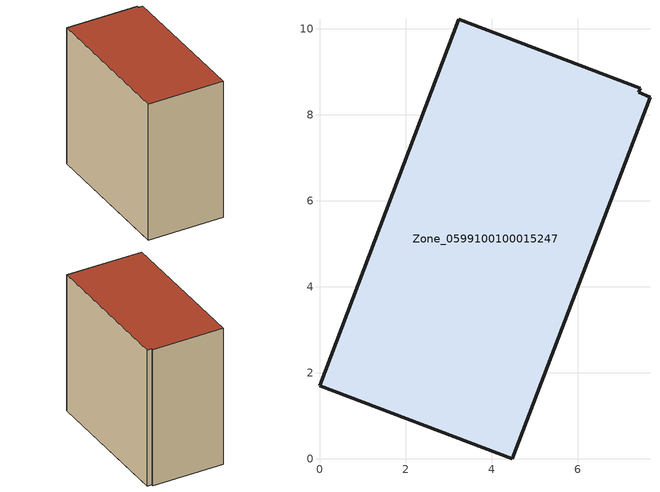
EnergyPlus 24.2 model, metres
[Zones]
Zone_0599100100015247
 floor ground (C_G): 3.24,10.22 7.46,8.62 7.42,8.52 7.68,8.41 4.48,0 0,1.71 z0
 wall outside (C_F): 0,1.71 4.48,0 7.68,8.41 7.42,8.52 7.46,8.62 3.24,10.22 0,1.71 z0:8.91
 roof outside (C_R): 7.46,8.62 3.24,10.22 0,1.71 4.48,0 7.68,8.41 7.42,8.52 z8.91
[BUILDING]
Pand.0599100100015247: North Axis=0; Terrain=City; Loads Convergence Tolerance Value=0.04; Temperature Convergence Tolerance Value=0.4; Solar Distribution=FullExterior; Maximum Number of Warmup Days=25; Minimum Number of Warmup Days=1
[Site:Location]
Rotterdam.The.Hague.AP_ZH_NLD Design_Conditions: Latitude=51.96; Longitude=4.45; Time Zone=1; Elevation=-4.5
[SITE:GROUNDTEMPERATURE:BUILDINGSURFACE]
18, 18, 18, 18, 18, 18, 18, 18, 18, 18, 18, 18
[MATERIAL] Thermal Absorptance=0.9; Solar Absorptance=0.7; Visible Absorptance=0.7
Name | Roughness | Thickness | Conductivity | Density | Specific Heat
G.TI.2015-2018 | MediumSmooth | 0.15 | 0.0428571 | 540 | 1210
F.TI.2015-2018 | Rough | 0.3 | 0.0666667 | 1920 | 840
R.TI.2015-2018 | MediumRough | 0.2 | 0.0333333 | 1500 | 1000
[CONSTRUCTION]
C_G: G.TI.2015-2018
C_F: F.TI.2015-2018
C_R: R.TI.2015-2018
[ZONE]
Zone_0599100100015247: Type=1; Multiplier=1; Ceiling Height=Autocalculate; Volume=Autocalculate; Floor Area=autocalculate; Part of Total Floor Area=Yes
[ZONEINFILTRATION:DESIGNFLOWRATE]
Infil_Zone_0599100100015247: Zone or ZoneList or Space or SpaceList=Zone_0599100100015247; Schedule=AlwaysOn; Design Flow Rate Calculation Method=Flow/Area; Flow Rate per Floor Area=0.0015; Constant Term Coefficient=1; Temperature Term Coefficient=0; Velocity Term Coefficient=0; Velocity Squared Term Coefficient=0
[HVACTEMPLATE:ZONE:IDEALLOADSAIRSYSTEM]
Zone_0599100100015247: Maximum Heating Supply Air Temperature=50; Minimum Cooling Supply Air Temperature=13; Maximum Heating Supply Air Humidity Ratio=0.0156; Minimum Cooling Supply Air Humidity Ratio=0.0077; Heating Limit=NoLimit; Cooling Limit=NoLimit; Dehumidification Control Type=ConstantSensibleHeatRatio; Cooling Sensible Heat Ratio=0.7; Dehumidification Setpoint=60; Humidification Control Type=None; Humidification Setpoint=30; Outdoor Air Method=None; Outdoor Air Flow Rate per Person=0.00944; Outdoor Air Flow Rate per Zone Floor Area=0; Outdoor Air Flow Rate per Zone=0; Demand Controlled Ventilation Type=None; Outdoor Air Economizer Type=NoEconomizer; Heat Recovery Type=None; Sensible Heat Recovery Effectiveness=0.7; Latent Heat Recovery Effectiveness=0.65
[ZONECONTROL:THERMOSTAT]
ThermostatControl_Zone_0599100100015247: Zone or ZoneList=Zone_0599100100015247; Control Type Schedule=DualSetpointControlType; Control 1=Thermostat_Zone_0599100100015247; Temperature Difference Between Cutout And Setpoint=0
[THERMOSTATSETPOINT:DUALSETPOINT]
Thermostat_Zone_0599100100015247: Heating Setpoint Temperature Schedule=HeatingSetpoint_Zone_0599100100015247; Cooling Setpoint Temperature Schedule=CoolingSetpoint_Zone_0599100100015247
[SCHEDULE:COMPACT]
HeatingSetpoint_Zone_0599100100015247: Through: 12/31, For: AllDays, Until: 24:00, 21
CoolingSetpoint_Zone_0599100100015247: Through: 12/31, For: AllDays, Until: 24:00, 24
DualSetpointControlType: Through: 12/31, For: AllDays, Until: 24:00, 4
AlwaysOn: Through: 12/31, For: AllDays, Until: 24:00, 1
